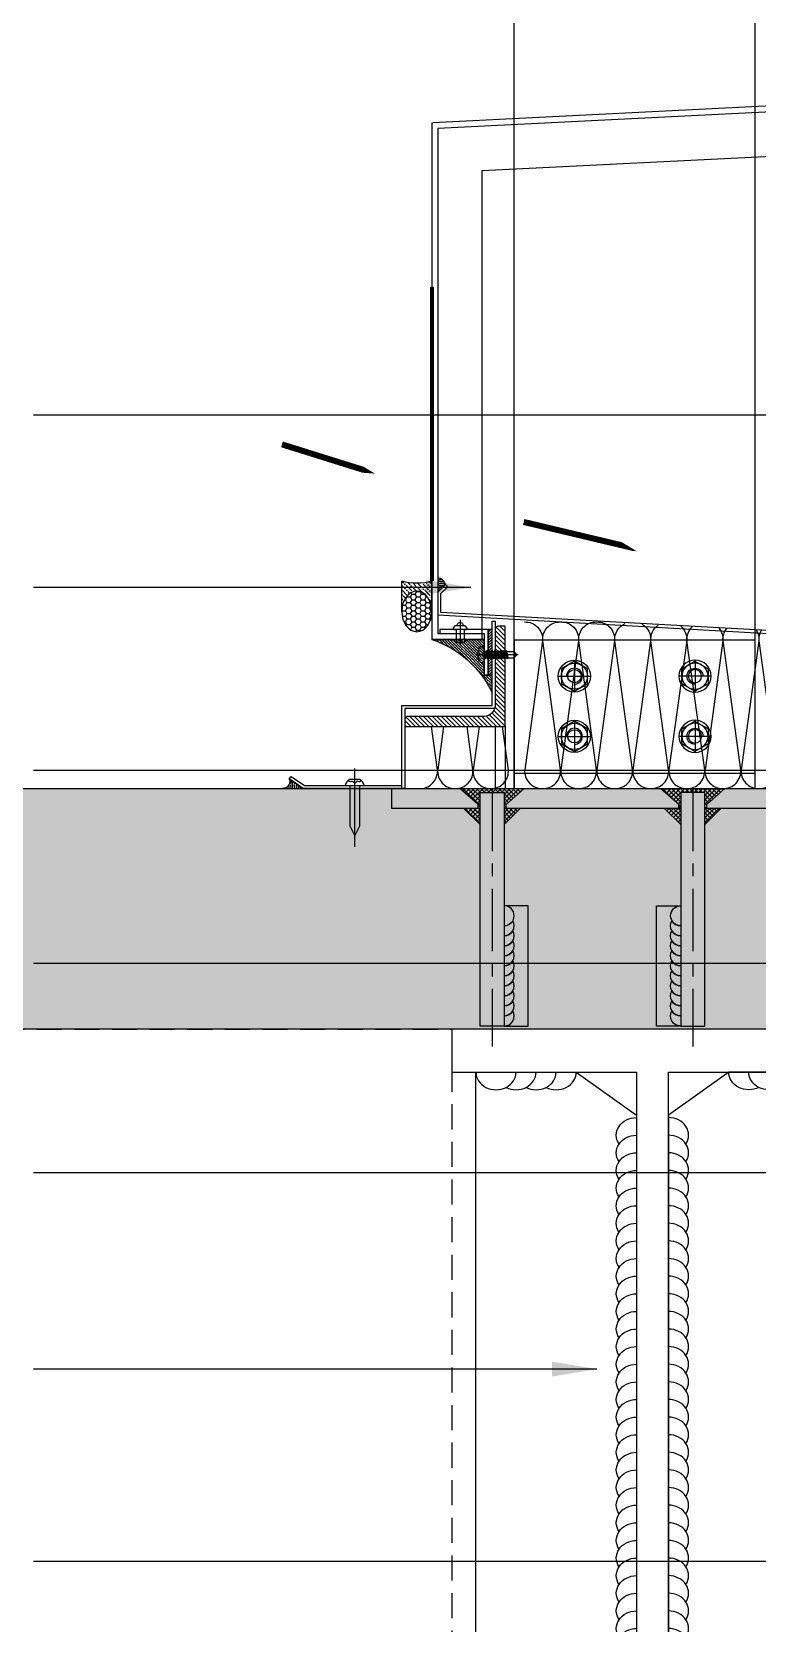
# Model space of a CAD drawing. Extents: x -8792 to 174344, y -43961 to 62816.
# Drawn here: x 14527 to 14888, y -7959 to -7166 of the extents above; entities that cross this region are included whole.
import ezdxf
from ezdxf.xclip import XClip

# ---------------------------------------------------------------- set-up
doc = ezdxf.new("R2010")
doc.units = 0
doc.header["$LTSCALE"] = 50
doc.header["$XCLIPFRAME"] = 0
for name, pattern in [('( Hidden )', [0.375, 0.25, -0.125]), ('__DASH', [0.35, 0.25, -0.1]), ('CENTER', [2, 1.25, -0.25, 0.25, -0.25]), ('DASHED', [0.75, 0.5, -0.25]), ('DOT2', [0.125, 0, -0.125]), ('JIS_08_15', [17.25, 15, -0.75, 0.75, -0.75])]:
    doc.linetypes.add(name, pattern=pattern)
for name, color, linetype in [('#不锈钢', 25, 'Continuous'), ('#分隔线', 1, 'JIS_08_15'), ('#填充层', 8, 'Continuous'), ('#标注', 1, 'Continuous'), ('#焊缝', 1, 'Continuous'), ('#结构边线+内凹外凸边线', 5, 'Continuous'), ('#胶', 95, 'Continuous'), ('#配件', 11, 'Continuous'), ('#钢型材', 34, 'Continuous'), ('#钢材', 34, 'Continuous'), ('#铝型材', 3, 'Continuous'), ('#铝板', 2, 'Continuous'), ('0-焊缝', 10, 'Continuous'), ('1 标注线 辅助线', 1, 'CENTER'), ('6 附件', 6, 'Continuous'), ('8 填充 焊缝', 8, 'Continuous'), ('A-FLOR-OTLN', 4, 'DOT2'), ('C-PLNT', 7, 'Continuous'), ('PUB_DIM', 3, 'Continuous'), ('STEEL', 34, 'Continuous'), ('吊顶', 7, 'Continuous'), ('螺钉', 233, 'Continuous')]:
    doc.layers.add(name, color=color, linetype=linetype)
doc.styles.add('JHZX', font='jrs.shx', dxfattribs={"width": 0.6, "bigfont": 'jhz.shx'})
doc.dimstyles.new('JZBZ-15', dxfattribs={"dimscale": 15, "dimtxt": 3, "dimasz": 1.5, "dimexe": 1, "dimexo": 1, "dimgap": 0.5, "dimtad": 1, "dimdec": 0, "dimdsep": 46, "dimtxsty": 'JHZX', "dimblk1": 'ARCHTICK', "dimblk2": 'ARCHTICK', "dimsah": 1, "dimcen": 0, "dimclrd": 1, "dimclre": 1, "dimclrt": 2, "dimadec": 3, "dimazin": 2, "dimtfac": 1, "dimtdec": 0, "dimtix": 1, "dimtmove": 0, "dimatfit": 3, "dimfxl": 0, "dimtolj": 1, "dimlwd": -1, "dimlwe": -1, "dimarcsym": 0})

# ---------------------------------------------------------------- blocks, each defined once
blk = doc.blocks.new('A$Cbd8d7c8c')
at = {"layer": 'A-FLOR-OTLN', "color": 8}
blk.add_lwpolyline([(-22721.25, -15689.87), (-43719.42, -33393.16, 0.413756), (-43991.61, -36560.98, 0.189672), (122158.17, -126683.04, 0.414786), (124666.02, -124719.49), (133885.17, -48361.88, 0.379931), (116453.25, -23207.95, 0.236452)], format="xyb", dxfattribs=at)
at = {"layer": '吊顶', "const_width": 3}
blk.add_lwpolyline([(36525.16, -42886.24, 0.056654), (31389.8, -41079.32), (30859.09, -40957.78, -0.112536), (21289.45, -36343.72, -0.028917), (3039.01, -19971.01, 0.413532), (-633.62, -19953.38), (-31397.94, -50352.84, 0.414781), (-31416.33, -54033.31, 0.170492), (123964.28, -129414.71, 0.412564), (126841.18, -127143.22), (136317.5, -48655.55, 1.269195), (87076.8, -54393.32)], format="xyb", dxfattribs=at)
blk = doc.blocks.new('A$C786C1F8B')
at = {"color": 3, "linetype": 'Continuous'}
for p, q in [((0, 18.6), (0, 16.88)), ((0, 16.88), (2.25, 16.88)), ((1.89, 15.77), (2.45, 16.1)), ((2.25, 16.88), (6.31, 16.88)), ((2.45, 16.68), (2.45, 16.1)), ((3.6, 19.97), (3.6, 19.58)), ((3.6, 19.58), (4.4, 19.58)), ((4.4, 19.97), (4.4, 19.58)), ((5.55, 16.26), (6.11, 16.58)), ((5.55, 16.26), (5.55, 15.51)), ((6.11, 16.68), (6.11, 16.58)), ((6.31, 16.88), (8, 16.88)), ((8, 18.6), (8, 16.88)), ((1.89, 15.77), (2.45, 15.45)), ((1.89, 14.37), (2.45, 14.7)), ((1.89, 14.37), (2.45, 14.05)), ((1.89, 12.97), (2.45, 13.3)), ((1.89, 12.97), (2.45, 12.65)), ((1.89, 11.57), (2.45, 11.9)), ((1.89, 11.57), (2.45, 11.25)), ((1.89, 10.17), (2.45, 10.5)), ((1.89, 10.17), (2.45, 9.85)), ((1.89, 8.77), (2.45, 9.1)), ((1.89, 8.77), (2.45, 8.45)), ((2.45, 15.45), (2.45, 14.7)), ((2.45, 14.05), (2.45, 13.3)), ((2.45, 12.65), (2.45, 11.9)), ((2.45, 11.25), (2.45, 10.5)), ((2.45, 9.85), (2.45, 9.1)), ((2.45, 8.45), (2.45, 7.7)), ((5.55, 15.51), (6.11, 15.18)), ((5.55, 14.86), (6.11, 15.18)), ((5.55, 14.86), (5.55, 14.11)), ((5.55, 14.11), (6.11, 13.78)), ((5.55, 13.46), (6.11, 13.78)), ((5.55, 13.46), (5.55, 12.71)), ((5.55, 12.71), (6.11, 12.38)), ((5.55, 12.06), (6.11, 12.38)), ((5.55, 12.06), (5.55, 11.31)), ((5.55, 11.31), (6.11, 10.98)), ((5.55, 10.66), (6.11, 10.98)), ((5.55, 10.66), (5.55, 9.91)), ((5.55, 10.66), (5.55, 9.91)), ((5.55, 9.91), (6.11, 9.58)), ((5.55, 9.26), (6.11, 9.58)), ((5.55, 9.26), (5.55, 8.51)), ((5.55, 8.51), (6.11, 8.18)), ((5.55, 7.86), (6.11, 8.18)), ((1.89, 7.37), (2.45, 7.7)), ((1.89, 7.37), (2.45, 7.05)), ((1.89, 5.97), (2.45, 6.3)), ((1.89, 5.97), (2.45, 5.65)), ((2.45, 7.05), (2.45, 6.3)), ((2.45, 5.65), (2.45, 2.13)), ((3.7, 0.88), (2.45, 2.13)), ((4, 0.88), (3.7, 0.88)), ((3.74, 5.41), (4.3, 0.88)), ((4, 0.88), (4.3, 0.88)), ((4.3, 0.88), (5.55, 2.13)), ((5.55, 7.86), (5.55, 7.11)), ((5.55, 7.11), (6.11, 6.78)), ((5.55, 6.46), (6.11, 6.78)), ((5.55, 6.46), (5.55, 5.71)), ((5.55, 5.71), (6.11, 5.38)), ((5.55, 5.06), (6.11, 5.38)), ((5.55, 5.06), (5.55, 2.13))]:
    blk.add_line(p, q, dxfattribs=at)
at = {"color": 6, "linetype": 'Continuous'}
for p, q in [((2.31, 16.88), (5.55, 16.26)), ((2.45, 16.1), (5.55, 15.51)), ((4, 16.88), (6.11, 16.58)), ((1.89, 15.77), (6.11, 15.18)), ((1.89, 14.37), (6.11, 13.78)), ((1.89, 12.97), (6.11, 12.38)), ((1.89, 11.57), (6.11, 10.98)), ((1.89, 10.17), (6.11, 9.58)), ((1.89, 8.77), (6.11, 8.18)), ((2.45, 15.45), (5.55, 14.86)), ((2.45, 14.7), (5.55, 14.11)), ((2.45, 14.05), (5.55, 13.46)), ((2.45, 13.3), (5.55, 12.71)), ((2.45, 12.65), (5.55, 12.06)), ((2.45, 11.9), (5.55, 11.31)), ((2.45, 11.25), (5.55, 10.66)), ((2.45, 10.5), (5.55, 9.91)), ((2.45, 9.85), (5.55, 9.26)), ((2.45, 9.1), (5.55, 8.51)), ((2.45, 8.45), (5.55, 7.86)), ((1.89, 7.37), (6.11, 6.78)), ((1.89, 5.97), (3.68, 5.72)), ((2.45, 7.7), (5.55, 7.11)), ((2.45, 7.05), (5.55, 6.46)), ((2.45, 6.3), (4, 6)), ((2.45, 5.65), (3.74, 5.41)), ((4.22, 5.96), (5.55, 5.71)), ((4.24, 5.31), (5.55, 5.06)), ((4.42, 5.62), (6.11, 5.38))]:
    blk.add_line(p, q, dxfattribs=at)
at = {"color": 1, "linetype": 'CENTER', "ltscale": 2.357948}
blk.add_line((4, 20.93), (4, 0), dxfattribs=at)
at = {"color": 3, "linetype": 'Continuous'}
for centre, radius, start, end in [((4, 13.48), 6.5, 93.52812, 127.97987), ((2.25, 16.68), 0.2, 0, 90), ((4, 13.48), 6.5, 52.02013, 86.47188), ((6.31, 16.68), 0.2, 90, 180), ((1.45, -1.35), 3.62, 37.98492, 73.9232), ((4.04, 5.63), 0.377, 302.2726, 216.06585)]:
    blk.add_arc(centre, radius, start, end, dxfattribs=at)
blk = doc.blocks.new('*U287')
at = {"layer": '#分隔线', "ltscale": 0.3}
blk.add_line((9.91, 0), (-2.88, 0), dxfattribs=at)
at = {"layer": '#配件', "linetype": 'ByBlock'}
for p, q in [((0, 3.82), (0, -3.82)), ((5, 2), (0, 2)), ((5, 2), (5, 3)), ((5, -2), (0, -2)), ((5, -3), (5, -2))]:
    blk.add_line(p, q, dxfattribs=at)
blk.add_lwpolyline([(5, 3), (5.58, 3.67), (6.83, 2.56), (6.83, 0), (6.83, -2.56), (5.58, -3.67), (5, -3)], dxfattribs=at)
for centre, radius, start, end in [((3.47, 0), 5.16, 132.19623, 227.80377), ((-3.64, 0), 2.44, 329.43291, 30.56709), ((7.22, 0), 1.4, 254.13042, 105.86958)]:
    blk.add_arc(centre, radius, start, end, dxfattribs=at)
blk = doc.blocks.new('*U103')
at = {"layer": '#分隔线'}
blk.add_line((30.67, 0), (-8.38, 0), dxfattribs=at)
at = {"layer": '#配件'}
blk.add_line((0, -2.5), (0, 2.5), dxfattribs=at)
blk.add_lwpolyline([(20.18, 2.5), (0, 2.5), (0, 4.8, 0.198788), (-2.98, 2.4), (-2.98, -2.4, 0.198788), (0, -4.8), (0, -2.5), (20.18, -2.5), (25.18, 0)], format="xyb", close=True, dxfattribs=at)
blk.add_lwpolyline([(-2.41, 3.24), (-1.99, 2.7, -0.304141), (-1.92, 1.59), (-1.97, 1.49, 0.444452), (-1.75, 0.79), (-1.15, 0.14, -0.390174), (-1.15, -0.14), (-1.75, -0.79, 0.444452), (-1.97, -1.49), (-1.92, -1.59, -0.304141), (-1.99, -2.7), (-2.41, -3.24)], format="xyb", dxfattribs=at)
blk = doc.blocks.new('truytiyuiyuo')
at = {"layer": '#胶'}
h = blk.add_hatch(dxfattribs=at)
h.set_pattern_fill('ANSI36', color=256, style=0)
h.set_pattern_definition([(45, (0, 0), (0.84189901, 3.08696304), [3.96875, -0.79375, 0, -0.79375])])
edge = h.paths.add_edge_path()
edge.add_arc((11556.71, 2369.09), 25.95, 73.20037, 90)
edge.add_line((11556.71, 2395.04), (11556.71, 2398.93))
edge.add_line((11556.71, 2398.93), (11556.89, 2398.94))
edge.add_line((11556.89, 2398.94), (11557.07, 2398.95))
edge.add_line((11557.07, 2398.95), (11557.26, 2398.96))
edge.add_line((11557.26, 2398.96), (11557.44, 2398.98))
edge.add_line((11557.44, 2398.98), (11557.62, 2399.01))
edge.add_line((11557.62, 2399.01), (11557.81, 2399.04))
edge.add_line((11557.81, 2399.04), (11557.99, 2399.08))
edge.add_line((11557.99, 2399.08), (11558.17, 2399.13))
edge.add_line((11558.17, 2399.13), (11558.35, 2399.18))
edge.add_line((11558.35, 2399.18), (11558.53, 2399.24))
edge.add_line((11558.53, 2399.24), (11558.71, 2399.3))
edge.add_line((11558.71, 2399.3), (11558.88, 2399.37))
edge.add_line((11558.88, 2399.37), (11559.06, 2399.45))
edge.add_line((11559.06, 2399.45), (11559.23, 2399.53))
edge.add_line((11559.23, 2399.53), (11559.41, 2399.61))
edge.add_line((11559.41, 2399.61), (11559.58, 2399.71))
edge.add_line((11559.58, 2399.71), (11559.75, 2399.8))
edge.add_line((11559.75, 2399.8), (11559.91, 2399.91))
edge.add_line((11559.91, 2399.91), (11560.08, 2400.02))
edge.add_line((11560.08, 2400.02), (11560.24, 2400.13))
edge.add_line((11560.24, 2400.13), (11560.4, 2400.25))
edge.add_line((11560.4, 2400.25), (11560.56, 2400.38))
edge.add_line((11560.56, 2400.38), (11560.72, 2400.51))
edge.add_line((11560.72, 2400.51), (11560.87, 2400.64))
edge.add_line((11560.87, 2400.64), (11561.02, 2400.78))
edge.add_line((11561.02, 2400.78), (11561.17, 2400.93))
edge.add_line((11561.17, 2400.93), (11561.32, 2401.08))
edge.add_line((11561.32, 2401.08), (11561.46, 2401.23))
edge.add_line((11561.46, 2401.23), (11561.6, 2401.39))
edge.add_line((11561.6, 2401.39), (11561.74, 2401.56))
edge.add_line((11561.74, 2401.56), (11561.88, 2401.73))
edge.add_line((11561.88, 2401.73), (11562.01, 2401.9))
edge.add_line((11562.01, 2401.9), (11562.14, 2402.08))
edge.add_line((11562.14, 2402.08), (11562.26, 2402.26))
edge.add_line((11562.26, 2402.26), (11562.38, 2402.45))
edge.add_line((11562.38, 2402.45), (11562.5, 2402.64))
edge.add_line((11562.5, 2402.64), (11562.62, 2402.83))
edge.add_line((11562.62, 2402.83), (11562.73, 2403.03))
edge.add_line((11562.73, 2403.03), (11562.84, 2403.23))
edge.add_line((11562.84, 2403.23), (11562.94, 2403.44))
edge.add_line((11562.94, 2403.44), (11563.04, 2403.64))
edge.add_line((11563.04, 2403.64), (11563.14, 2403.86))
edge.add_line((11563.14, 2403.86), (11563.23, 2404.07))
edge.add_line((11563.23, 2404.07), (11563.32, 2404.29))
edge.add_line((11563.32, 2404.29), (11563.41, 2404.51))
edge.add_line((11563.41, 2404.51), (11563.49, 2404.73))
edge.add_line((11563.49, 2404.73), (11563.56, 2404.96))
edge.add_line((11563.56, 2404.96), (11563.63, 2405.19))
edge.add_line((11563.63, 2405.19), (11563.7, 2405.42))
edge.add_line((11563.7, 2405.42), (11563.77, 2405.65))
edge.add_line((11563.77, 2405.65), (11563.83, 2405.89))
edge.add_line((11563.83, 2405.89), (11563.88, 2406.12))
edge.add_line((11563.88, 2406.12), (11563.93, 2406.36))
edge.add_line((11563.93, 2406.36), (11563.98, 2406.6))
edge.add_line((11563.98, 2406.6), (11564.02, 2406.84))
edge.add_line((11564.02, 2406.84), (11564.06, 2407.09))
edge.add_line((11564.06, 2407.09), (11564.1, 2407.33))
edge.add_line((11564.1, 2407.33), (11564.12, 2407.58))
edge.add_line((11564.12, 2407.58), (11564.15, 2407.82))
edge.add_line((11564.15, 2407.82), (11564.17, 2408.07))
edge.add_line((11564.17, 2408.07), (11564.19, 2408.32))
edge.add_line((11564.19, 2408.32), (11564.2, 2408.57))
edge.add_line((11564.2, 2408.57), (11564.2, 2408.81))
edge.add_line((11564.2, 2408.81), (11564.21, 2409.06))
edge.add_line((11564.21, 2409.06), (11564.21, 2393.93))
edge = h.paths.add_edge_path()
edge.add_arc((11556.71, 2369.09), 25.95, 90, 106.79963)
edge.add_line((11549.21, 2393.93), (11549.21, 2409.06))
edge.add_line((11549.21, 2409.06), (11549.21, 2408.81))
edge.add_line((11549.21, 2408.81), (11549.21, 2408.57))
edge.add_line((11549.21, 2408.57), (11549.23, 2408.32))
edge.add_line((11549.23, 2408.32), (11549.24, 2408.07))
edge.add_line((11549.24, 2408.07), (11549.26, 2407.82))
edge.add_line((11549.26, 2407.82), (11549.29, 2407.58))
edge.add_line((11549.29, 2407.58), (11549.32, 2407.33))
edge.add_line((11549.32, 2407.33), (11549.35, 2407.09))
edge.add_line((11549.35, 2407.09), (11549.39, 2406.84))
edge.add_line((11549.39, 2406.84), (11549.43, 2406.6))
edge.add_line((11549.43, 2406.6), (11549.48, 2406.36))
edge.add_line((11549.48, 2406.36), (11549.53, 2406.12))
edge.add_line((11549.53, 2406.12), (11549.58, 2405.89))
edge.add_line((11549.58, 2405.89), (11549.64, 2405.65))
edge.add_line((11549.64, 2405.65), (11549.71, 2405.42))
edge.add_line((11549.71, 2405.42), (11549.78, 2405.19))
edge.add_line((11549.78, 2405.19), (11549.85, 2404.96))
edge.add_line((11549.85, 2404.96), (11549.93, 2404.73))
edge.add_line((11549.93, 2404.73), (11550.01, 2404.51))
edge.add_line((11550.01, 2404.51), (11550.09, 2404.29))
edge.add_line((11550.09, 2404.29), (11550.18, 2404.07))
edge.add_line((11550.18, 2404.07), (11550.27, 2403.86))
edge.add_line((11550.27, 2403.86), (11550.37, 2403.64))
edge.add_line((11550.37, 2403.64), (11550.47, 2403.44))
edge.add_line((11550.47, 2403.44), (11550.57, 2403.23))
edge.add_line((11550.57, 2403.23), (11550.68, 2403.03))
edge.add_line((11550.68, 2403.03), (11550.79, 2402.83))
edge.add_line((11550.79, 2402.83), (11550.91, 2402.64))
edge.add_line((11550.91, 2402.64), (11551.03, 2402.45))
edge.add_line((11551.03, 2402.45), (11551.15, 2402.26))
edge.add_line((11551.15, 2402.26), (11551.27, 2402.08))
edge.add_line((11551.27, 2402.08), (11551.4, 2401.9))
edge.add_line((11551.4, 2401.9), (11551.53, 2401.73))
edge.add_line((11551.53, 2401.73), (11551.67, 2401.56))
edge.add_line((11551.67, 2401.56), (11551.81, 2401.39))
edge.add_line((11551.81, 2401.39), (11551.95, 2401.23))
edge.add_line((11551.95, 2401.23), (11552.09, 2401.08))
edge.add_line((11552.09, 2401.08), (11552.24, 2400.93))
edge.add_line((11552.24, 2400.93), (11552.39, 2400.78))
edge.add_line((11552.39, 2400.78), (11552.54, 2400.64))
edge.add_line((11552.54, 2400.64), (11552.69, 2400.51))
edge.add_line((11552.69, 2400.51), (11552.85, 2400.38))
edge.add_line((11552.85, 2400.38), (11553.01, 2400.25))
edge.add_line((11553.01, 2400.25), (11553.17, 2400.13))
edge.add_line((11553.17, 2400.13), (11553.33, 2400.02))
edge.add_line((11553.33, 2400.02), (11553.5, 2399.91))
edge.add_line((11553.5, 2399.91), (11553.67, 2399.8))
edge.add_line((11553.67, 2399.8), (11553.84, 2399.71))
edge.add_line((11553.84, 2399.71), (11554.01, 2399.61))
edge.add_line((11554.01, 2399.61), (11554.18, 2399.53))
edge.add_line((11554.18, 2399.53), (11554.35, 2399.45))
edge.add_line((11554.35, 2399.45), (11554.53, 2399.37))
edge.add_line((11554.53, 2399.37), (11554.71, 2399.3))
edge.add_line((11554.71, 2399.3), (11554.88, 2399.24))
edge.add_line((11554.88, 2399.24), (11555.06, 2399.18))
edge.add_line((11555.06, 2399.18), (11555.24, 2399.13))
edge.add_line((11555.24, 2399.13), (11555.42, 2399.08))
edge.add_line((11555.42, 2399.08), (11555.61, 2399.04))
edge.add_line((11555.61, 2399.04), (11555.79, 2399.01))
edge.add_line((11555.79, 2399.01), (11555.97, 2398.98))
edge.add_line((11555.97, 2398.98), (11556.15, 2398.96))
edge.add_line((11556.15, 2398.96), (11556.34, 2398.95))
edge.add_line((11556.34, 2398.95), (11556.52, 2398.94))
edge.add_line((11556.52, 2398.94), (11556.71, 2398.93))
edge.add_line((11556.71, 2398.93), (11556.71, 2395.04))
at = {"layer": '#配件'}
h = blk.add_hatch(dxfattribs=at)
h.set_pattern_fill('HONEY', color=256, style=0)
h.set_pattern_definition([(0, (0, 0), (2.38125, 1.374815), [1.5875, -3.175]), (120, (0, 0), (-2.38124972, 1.3748155), [1.5875, -3.175]), (60, (0, 0), (2.8e-07, 2.7496305), [-3.175, 1.5875])])
edge = h.paths.add_edge_path()
edge.add_ellipse((11556.71, 2409.06), major_axis=(0, -10.13), ratio=0.740446, start_angle=0, end_angle=360)
at = {"layer": '#胶'}
for p, q in [((11549.21, 2409.06), (11549.21, 2393.93)), ((11564.21, 2409.06), (11564.21, 2393.93))]:
    blk.add_line(p, q, dxfattribs=at)
blk.add_arc((11556.71, 2369.09), 25.95, 73.20037, 106.79963, dxfattribs=at)
at = {"layer": '#配件'}
blk.add_ellipse((11556.71, 2409.06), major_axis=(0, -10.13), ratio=0.740446, dxfattribs=at)
blk = doc.blocks.new('M8-6')
at = {"layer": '#分隔线', "ltscale": 0.3}
for p, q in [((0, 8), (0, -8)), ((-8, 0), (8, 0))]:
    blk.add_line(p, q, dxfattribs=at)
at = {"layer": '#配件', "linetype": 'ByBlock'}
blk.add_lwpolyline([(-6.47, -3.75), (0.03, -7.51), (6.53, -3.75), (6.53, 3.75), (0.03, 7.51), (-6.47, 3.75)], close=True, dxfattribs=at)
for centre, radius in [((0, 0), 8), ((0.03, 0), 6.5), ((0.03, 0), 3.32)]:
    blk.add_circle(centre, radius, dxfattribs=at)
blk.add_arc((0.03, 0), 4, 270, 180, dxfattribs=at)
blk = doc.blocks.new('*U101')
at = {"layer": '8 填充 焊缝'}
h = blk.add_hatch(dxfattribs=at)
h.set_pattern_fill('ANSI37', color=256, scale=0.5, style=0)
h.set_pattern_definition([(45, (12.254, 0), (-1.122532, 1.122532), []), (135, (12.254, 0), (-1.122532, -1.122532), [])])
h.paths.add_polyline_path([(-66, 0), (-50, 0), (-50, -2), (-56, -2), (-56, -8), (-57, -8)])
h.paths.add_polyline_path([(-64, -10), (-56, -10), (-56, -18)])
h.paths.add_polyline_path([(-57, -10), (-57, -8), (-56, -8), (-56, -10)])
h.paths.add_polyline_path([(-44, -10), (-44, -8), (-43, -8), (-43, -10)])
h.paths.add_polyline_path([(-43, -8), (-44, -8), (-44, -2), (-50, -2), (-50, 0), (-34, 0)])
h.paths.add_polyline_path([(-44, -18), (-44, -10), (-36, -10)])
h = blk.add_hatch(dxfattribs=at)
h.set_pattern_fill('ANSI37', color=256, scale=0.5, style=0)
h.set_pattern_definition([(45, (-194.1757, 772.9268), (-1.122532, 1.122532), []), (135, (-194.1757, 772.9268), (-1.122532, -1.122532), [])])
h.paths.add_polyline_path([(66, 0), (50, 0), (50, -2), (56, -2), (56, -8), (57, -8)])
h.paths.add_polyline_path([(64, -10), (56, -10), (56, -18)])
h.paths.add_polyline_path([(57, -10), (57, -8), (56, -8), (56, -10)])
h.paths.add_polyline_path([(44, -10), (44, -8), (43, -8), (43, -10)])
h.paths.add_polyline_path([(43, -8), (44, -8), (44, -2), (50, -2), (50, 0), (34, 0)])
h.paths.add_polyline_path([(44, -18), (44, -10), (36, -10)])
at = {"layer": '0-焊缝'}
for points in [[(-44, -118.5, 0.57735), (-39.67, -111, -0.267949), (-44, -113.5, 0.57735), (-39.67, -106, -0.267949), (-44, -108.5, 0.57735), (-39.67, -101, -0.267949), (-44, -103.5, 0.57735), (-39.67, -96, -0.267949), (-44, -98.5, 0.57735), (-39.67, -91, -0.267949), (-44, -93.5, 0.57735), (-39.67, -86, -0.267949), (-44, -88.5, 0.57735), (-39.67, -81, -0.267949), (-44, -83.5, 0.57735), (-39.67, -76, -0.267949), (-44, -78.5, 0.57735), (-39.67, -71, -0.267949), (-44, -73.5, 0.57735), (-39.67, -66, -0.267949), (-44, -68.5, 1), (-44, -58.5, 1)], [(44, -118.5, -0.57735), (39.67, -111, 0.267949), (44, -113.5, -0.57735), (39.67, -106, 0.267949), (44, -108.5, -0.57735), (39.67, -101, 0.267949), (44, -103.5, -0.57735), (39.67, -96, 0.267949), (44, -98.5, -0.57735), (39.67, -91, 0.267949), (44, -93.5, -0.57735), (39.67, -86, 0.267949), (44, -88.5, -0.57735), (39.67, -81, 0.267949), (44, -83.5, -0.57735), (39.67, -76, 0.267949), (44, -78.5, -0.57735), (39.67, -71, 0.267949), (44, -73.5, -0.57735), (39.67, -66, 0.267949), (44, -68.5, -1), (44, -58.5, -1)]]:
    blk.add_lwpolyline(points, format="xyb", dxfattribs=at)
at = {"layer": '1 标注线 辅助线', "ltscale": 0.5}
for p, q in [((-50, 0), (-50, -128.76)), ((50, 0), (50, -128.76))]:
    blk.add_line(p, q, dxfattribs=at)
at = {"layer": '6 附件'}
for p, q in [((-57, -8), (-66, 0)), ((-43, -8), (-34, 0)), ((43, -8), (34, 0)), ((57, -8), (66, 0)), ((-64, -10), (-56, -18)), ((-57, -10), (-57, -8)), ((-36, -10), (-44, -18)), ((-43, -10), (-43, -8)), ((36, -10), (44, -18)), ((43, -10), (43, -8)), ((64, -10), (56, -18)), ((57, -10), (57, -8))]:
    blk.add_line(p, q, dxfattribs=at)
at = {"layer": 'STEEL'}
for points in [[(-56, -10), (-100, -10), (-100, 0), (100, 0), (100, -10), (56, -10)], [(44, -10), (-44, -10)], [(-44, -118.5), (-32, -118.5), (-32, -58.5), (-44, -58.5)], [(44, -118.5), (32, -118.5), (32, -58.5), (44, -58.5)]]:
    blk.add_lwpolyline(points, dxfattribs=at)
for points in [[(-44, -118.5), (-56, -118.5), (-56, -2), (-44, -2)], [(44, -118.5), (56, -118.5), (56, -2), (44, -2)]]:
    blk.add_lwpolyline(points, close=True, dxfattribs=at)
blk = doc.blocks.new('DSDFFA')
at = {"layer": '#焊缝', "ltscale": 10}
for centre, major_axis, start_param, end_param in [((22, 0), (0, 12.3), 1.570796, 4.712389), ((32, 0), (0, 12.3), 2.617994, 4.712389), ((22, 0), (0, 12.3), 3.665191, 4.712389), ((42, 0), (0, 12.3), 2.617994, 4.712389), ((32, 0), (0, 12.3), 3.665191, 4.712389), ((52, 0), (0, 12.3), 2.617994, 4.712389), ((12, -29.6), (0, 12.3), 4.188752, 6.283147), ((12, -41.9), (0, 12.3), -1.047236, -0.000038), ((12, -41.9), (0, 12.3), 4.188752, 6.283147), ((108.02, -44.06), (0, 12.3), -1.047236, -0.000038), ((108.02, -44.06), (0, 12.3), 4.188752, 6.283147), ((12, -54.2), (0, 12.3), -1.047236, -0.000038), ((12, -54.2), (0, 12.3), 4.188752, 6.283147), ((108.02, -56.36), (0, 12.3), -1.047236, -0.000038), ((108.02, -56.36), (0, 12.3), 4.188752, 6.283147), ((12, -66.5), (0, 12.3), 4.188752, 6.283147), ((108.02, -68.66), (0, 12.3), -1.047236, -0.000038), ((108.02, -68.66), (0, 12.3), 4.188752, 6.283147), ((11.99, -78.8), (0, 12.3), -1.047236, -0.000038), ((11.99, -78.8), (0, 12.3), 4.188752, 6.283147), ((108.02, -80.96), (0, 12.3), -1.047236, -0.000038), ((108.02, -80.96), (0, 12.3), 4.188752, 6.283147), ((11.99, -91.1), (0, 12.3), -1.047236, -0.000038), ((11.99, -91.1), (0, 12.3), 4.188752, 6.283147), ((108.02, -93.26), (0, 12.3), -1.047236, -0.000038), ((108.02, -93.26), (0, 12.3), 4.188752, 6.283147), ((11.99, -103.4), (0, 12.3), -1.047236, -0.000038), ((11.99, -103.4), (0, 12.3), 4.188752, 6.283147), ((108.02, -105.56), (0, 12.3), -1.047236, -0.000038), ((108.02, -105.56), (0, 12.3), 4.188752, 6.283147), ((11.99, -115.71), (0, 12.3), 4.188752, 6.283147), ((108.02, -117.86), (0, 12.3), -1.047236, -0.000038), ((108.02, -117.86), (0, 12.3), 4.188752, 6.283147), ((11.99, -128.01), (0, 12.3), -1.047236, -0.000038), ((11.99, -128.01), (0, 12.3), 4.188752, 6.283147), ((108.02, -130.16), (0, 12.3), 4.188752, 6.283147), ((11.99, -140.31), (0, 12.3), -1.047236, -0.000038), ((11.99, -140.31), (0, 12.3), 4.188752, 6.283147), ((108.01, -142.46), (0, 12.3), -1.047236, -0.000038), ((108.01, -142.46), (0, 12.3), 4.188752, 6.283147), ((11.99, -152.61), (0, 12.3), -1.047236, -0.000038), ((11.99, -152.61), (0, 12.3), 4.188752, 6.283147), ((108.01, -154.76), (0, 12.3), -1.047236, -0.000038), ((108.01, -154.76), (0, 12.3), 4.188752, 6.283147), ((11.99, -164.91), (0, 12.3), 4.188752, 6.283147), ((108.01, -167.06), (0, 12.3), -1.047236, -0.000038), ((108.01, -167.06), (0, 12.3), 4.188752, 6.283147), ((11.99, -177.21), (0, 12.3), -1.047236, -0.000038), ((11.99, -177.21), (0, 12.3), 4.188752, 6.283147), ((108.01, -179.36), (0, 12.3), 4.188752, 6.283147), ((11.99, -189.51), (0, 12.3), -1.047236, -0.000038), ((11.99, -189.51), (0, 12.3), 4.188752, 6.283147), ((108.01, -191.67), (0, 12.3), -1.047236, -0.000038), ((108.01, -191.67), (0, 12.3), 4.188752, 6.283147), ((11.99, -201.81), (0, 12.3), -1.047236, -0.000038), ((11.99, -201.81), (0, 12.3), 4.188752, 6.283147), ((108.01, -203.97), (0, 12.3), -1.047236, -0.000038), ((108.01, -203.97), (0, 12.3), 4.188752, 6.283147), ((11.99, -214.11), (0, 12.3), -1.047236, -0.000038), ((11.99, -214.11), (0, 12.3), 4.188752, 6.283147), ((108.01, -216.27), (0, 12.3), -1.047236, -0.000038), ((108.01, -216.27), (0, 12.3), 4.188752, 6.283147), ((11.99, -226.41), (0, 12.3), -1.047236, -0.000038), ((11.99, -226.41), (0, 12.3), 4.188752, 6.283147), ((108.01, -228.57), (0, 12.3), -1.047236, -0.000038), ((108.01, -228.57), (0, 12.3), 4.188752, 6.283147), ((11.99, -238.71), (0, 12.3), -1.047236, -0.000038), ((11.99, -238.71), (0, 12.3), 4.188752, 6.283147), ((108.01, -240.87), (0, 12.3), -1.047236, -0.000038), ((108.01, -240.87), (0, 12.3), 4.188752, 6.283147), ((11.99, -251.01), (0, 12.3), -1.047236, -0.000038), ((11.99, -251.01), (0, 12.3), 4.188752, 6.283147), ((108.01, -253.17), (0, 12.3), -1.047236, -0.000038), ((108.01, -253.17), (0, 12.3), 4.188752, 6.283147), ((11.99, -263.31), (0, 12.3), -1.047236, -0.000038), ((11.99, -263.31), (0, 12.3), 4.188752, 6.283147), ((108.01, -265.47), (0, 12.3), -1.047236, -0.000038), ((108.01, -265.47), (0, 12.3), 4.188752, 6.283147), ((11.99, -275.61), (0, 12.3), -1.047236, -0.000038), ((11.99, -275.61), (0, 12.3), 4.188752, 6.283147), ((108.01, -277.77), (0, 12.3), -1.047236, -0.000038), ((108.01, -277.77), (0, 12.3), 4.188752, 6.283147), ((11.99, -287.92), (0, 12.3), -1.047236, -0.000038), ((11.99, -287.92), (0, 12.3), 4.188752, 6.283147), ((108.01, -290.07), (0, 12.3), -1.047236, -0.000038), ((108.01, -290.07), (0, 12.3), 4.188752, 6.283147), ((11.99, -300.22), (0, 12.3), -1.047236, -0.000038), ((11.99, -300.22), (0, 12.3), 4.188752, 6.283147), ((108.01, -302.37), (0, 12.3), -1.047236, -0.000038), ((108.01, -302.37), (0, 12.3), 4.188752, 6.283147), ((11.99, -312.52), (0, 12.3), 4.188752, 6.283147), ((108.01, -314.67), (0, 12.3), -1.047236, -0.000038), ((108.01, -314.67), (0, 12.3), 4.188752, 6.283147), ((11.99, -324.82), (0, 12.3), -1.047236, -0.000038), ((11.99, -324.82), (0, 12.3), 4.188752, 6.283147), ((108.01, -326.97), (0, 12.3), -1.047236, -0.000038), ((108.01, -326.97), (0, 12.3), 4.188752, 6.283147), ((11.99, -337.12), (0, 12.3), -1.047236, -0.000038), ((11.99, -337.12), (0, 12.3), 4.188752, 6.283147), ((108.01, -339.27), (0, 12.3), -1.047236, -0.000038), ((108.01, -339.27), (0, 12.3), 4.188752, 6.283147), ((11.99, -349.42), (0, 12.3), -1.047236, -0.000038), ((11.99, -349.42), (0, 12.3), 4.188752, 6.283147), ((108.01, -351.57), (0, 12.3), -1.047236, -0.000038), ((108.01, -351.57), (0, 12.3), 4.188752, 6.283147), ((11.99, -361.72), (0, 12.3), 4.188752, 6.283147), ((108.01, -363.88), (0, 12.3), -1.047236, -0.000038), ((108.01, -363.88), (0, 12.3), 4.188752, 6.283147), ((11.98, -374.02), (0, 12.3), -1.047236, -0.000038), ((11.98, -374.02), (0, 12.3), 4.188752, 6.283147), ((108.01, -376.18), (0, 12.3), 4.188752, 6.283147), ((11.98, -386.32), (0, 12.3), -1.047236, -0.000038), ((11.98, -386.32), (0, 12.3), 4.188752, 6.283147), ((108.01, -388.48), (0, 12.3), -1.047236, -0.000038), ((108.01, -388.48), (0, 12.3), 4.188752, 6.283147), ((11.98, -398.62), (0, 12.3), -1.047236, -0.000038), ((11.98, -398.62), (0, 12.3), 4.188752, 6.283147), ((108.01, -400.78), (0, 12.3), -1.047236, -0.000038), ((108.01, -400.78), (0, 12.3), 4.188752, 6.283147), ((11.98, -410.92), (0, 12.3), 4.188752, 6.283147), ((108.01, -413.08), (0, 12.3), -1.047236, -0.000038), ((108.01, -413.08), (0, 12.3), 4.188752, 6.283147), ((11.98, -423.22), (0, 12.3), -1.047236, -0.000038), ((11.98, -423.22), (0, 12.3), 4.188752, 6.283147), ((108.01, -425.38), (0, 12.3), 4.188752, 6.283147), ((11.98, -435.52), (0, 12.3), -1.047236, -0.000038), ((11.98, -435.52), (0, 12.3), 4.188752, 6.283147), ((108.01, -437.68), (0, 12.3), -1.047236, -0.000038), ((108.01, -437.68), (0, 12.3), 4.188752, 6.283147), ((11.98, -447.82), (0, 12.3), -1.047236, -0.000038), ((11.98, -447.82), (0, 12.3), 4.188752, 6.283147), ((108.01, -449.98), (0, 12.3), -1.047236, -0.000038), ((108.01, -449.98), (0, 12.3), 4.188752, 6.283147), ((11.98, -460.12), (0, 12.3), -1.047236, -0.000038), ((11.98, -460.12), (0, 12.3), 4.188752, 6.283147), ((108, -462.28), (0, 12.3), -1.047236, -0.000038), ((108, -462.28), (0, 12.3), 4.188752, 6.283147), ((11.98, -472.43), (0, 12.3), -1.047236, -0.000038), ((11.98, -472.43), (0, 12.3), 4.188752, 6.283147), ((108, -474.58), (0, 12.3), -1.047236, -0.000038), ((108, -474.58), (0, 12.3), 4.188752, 6.283147), ((11.98, -484.73), (0, 12.3), -1.047236, -0.000038), ((11.98, -484.73), (0, 12.3), 4.188752, 6.283147), ((108, -486.88), (0, 12.3), -1.047236, -0.000038), ((108, -486.88), (0, 12.3), 4.188752, 6.283147), ((11.98, -497.03), (0, 12.3), -1.047236, -0.000038), ((11.98, -497.03), (0, 12.3), 4.188752, 6.283147), ((108, -499.18), (0, 12.3), -1.047236, -0.000038), ((108, -499.18), (0, 12.3), 4.188752, 6.283147), ((11.98, -509.33), (0, 12.3), -1.047236, -0.000038), ((11.98, -509.33), (0, 12.3), 4.188752, 6.283147), ((108, -511.48), (0, 12.3), -1.047236, -0.000038), ((108, -511.48), (0, 12.3), 4.188752, 6.283147), ((11.98, -521.63), (0, 12.3), -1.047236, -0.000038), ((12, -521.63), (0, 12.3), 4.188752, 6.283147), ((108, -523.78), (0, 12.3), -1.047236, -0.000038), ((108, -523.78), (0, 12.3), 4.188752, 6.283147), ((12, -533.93), (0, 12.3), -1.047236, -0.000038), ((12, -533.93), (0, 12.3), 4.188752, 6.283147), ((108, -536.08), (0, 12.3), -1.047236, -0.000038), ((108, -536.08), (0, 12.3), 4.188752, 6.283147), ((12, -546.23), (0, 12.3), -1.047236, -0.000038), ((12, -546.23), (0, 12.3), 4.188752, 6.283147), ((108, -548.39), (0, 12.3), -1.047236, -0.000038), ((108, -548.39), (0, 12.3), 4.188752, 6.283147), ((11.99, -558.53), (0, 12.3), 4.188752, 6.283147), ((108, -560.69), (0, 12.3), -1.047236, -0.000038), ((108, -560.69), (0, 12.3), 4.188752, 6.283147), ((11.99, -570.83), (0, 12.3), -1.047236, -0.000038), ((11.99, -570.83), (0, 12.3), 4.188752, 6.283147), ((108, -572.99), (0, 12.3), -1.047236, -0.000038), ((108, -572.99), (0, 12.3), 4.188752, 6.283147), ((11.99, -583.13), (0, 12.3), -1.047236, -0.000038), ((11.99, -583.13), (0, 12.3), 4.188752, 6.283147), ((108, -585.29), (0, 12.3), -1.047236, -0.000038), ((108, -585.29), (0, 12.3), 4.188752, 6.283147), ((11.99, -595.43), (0, 12.3), -1.047236, -0.000038), ((11.99, -595.43), (0, 12.3), 4.188752, 6.283147), ((108, -597.59), (0, 12.3), -1.047236, -0.000038), ((108, -597.59), (0, 12.3), 3.141555, 6.283147), ((11.99, -607.73), (0, 12.3), 3.142031, 6.283147), ((148, -639.89), (0, -12.3), 2.617994, 4.712389), ((158, -639.89), (0, -12.3), 2.617994, 4.712389), ((168, -639.89), (0, -12.3), 2.617994, 4.712389), ((168, -639.89), (0, -12.3), 3.665191, 4.712389), ((178, -639.89), (0, -12.3), 1.570796, 4.712389), ((178, -639.89), (0, -12.3), 3.665191, 4.712389)]:
    blk.add_ellipse(centre, major_axis=major_axis, ratio=0.812963, start_param=start_param, end_param=end_param, dxfattribs=at)
at = {"layer": '#焊缝', "ltscale": 10, "extrusion": (0, 0, -1)}
for centre, major_axis, start_param, end_param in [((148, 0), (0, 12.3), 2.617994, 4.712389), ((158, 0), (0, 12.3), 2.617994, 4.712389), ((168, 0), (0, 12.3), 3.665191, 4.712389), ((168, 0), (0, 12.3), 2.617994, 4.712389), ((178, 0), (0, 12.3), 3.665191, 4.712389), ((178, 0), (0, 12.3), 1.570796, 4.712389), ((91.98, -44.06), (0, 12.3), 4.188752, 6.283147), ((91.98, -44.06), (0, 12.3), -1.047236, -0.000038), ((91.98, -56.36), (0, 12.3), 4.188752, 6.283147), ((91.98, -56.36), (0, 12.3), -1.047236, -0.000038), ((91.98, -68.66), (0, 12.3), 4.188752, 6.283147), ((91.98, -68.66), (0, 12.3), -1.047236, -0.000038), ((91.98, -80.96), (0, 12.3), 4.188752, 6.283147), ((91.98, -80.96), (0, 12.3), -1.047236, -0.000038), ((91.98, -93.26), (0, 12.3), 4.188752, 6.283147), ((91.98, -93.26), (0, 12.3), -1.047236, -0.000038), ((91.98, -105.56), (0, 12.3), 4.188752, 6.283147), ((91.98, -105.56), (0, 12.3), -1.047236, -0.000038), ((91.98, -117.86), (0, 12.3), 4.188752, 6.283147), ((91.98, -117.86), (0, 12.3), -1.047236, -0.000038), ((91.98, -130.16), (0, 12.3), 4.188752, 6.283147), ((91.99, -142.46), (0, 12.3), 4.188752, 6.283147), ((91.99, -142.46), (0, 12.3), -1.047236, -0.000038), ((91.99, -154.76), (0, 12.3), 4.188752, 6.283147), ((91.99, -154.76), (0, 12.3), -1.047236, -0.000038), ((91.99, -167.06), (0, 12.3), 4.188752, 6.283147), ((91.99, -167.06), (0, 12.3), -1.047236, -0.000038), ((91.99, -179.36), (0, 12.3), 4.188752, 6.283147), ((91.99, -191.67), (0, 12.3), 4.188752, 6.283147), ((91.99, -191.67), (0, 12.3), -1.047236, -0.000038), ((91.99, -203.97), (0, 12.3), 4.188752, 6.283147), ((91.99, -203.97), (0, 12.3), -1.047236, -0.000038), ((91.99, -216.27), (0, 12.3), 4.188752, 6.283147), ((91.99, -216.27), (0, 12.3), -1.047236, -0.000038), ((91.99, -228.57), (0, 12.3), 4.188752, 6.283147), ((91.99, -228.57), (0, 12.3), -1.047236, -0.000038), ((91.99, -240.87), (0, 12.3), 4.188752, 6.283147), ((91.99, -240.87), (0, 12.3), -1.047236, -0.000038), ((91.99, -253.17), (0, 12.3), 4.188752, 6.283147), ((91.99, -253.17), (0, 12.3), -1.047236, -0.000038), ((91.99, -265.47), (0, 12.3), 4.188752, 6.283147), ((91.99, -265.47), (0, 12.3), -1.047236, -0.000038), ((91.99, -277.77), (0, 12.3), 4.188752, 6.283147), ((91.99, -277.77), (0, 12.3), -1.047236, -0.000038), ((91.99, -290.07), (0, 12.3), 4.188752, 6.283147), ((91.99, -290.07), (0, 12.3), -1.047236, -0.000038), ((91.99, -302.37), (0, 12.3), 4.188752, 6.283147), ((91.99, -302.37), (0, 12.3), -1.047236, -0.000038), ((91.99, -314.67), (0, 12.3), 4.188752, 6.283147), ((91.99, -314.67), (0, 12.3), -1.047236, -0.000038), ((91.99, -326.97), (0, 12.3), 4.188752, 6.283147), ((91.99, -326.97), (0, 12.3), -1.047236, -0.000038), ((91.99, -339.27), (0, 12.3), 4.188752, 6.283147), ((91.99, -339.27), (0, 12.3), -1.047236, -0.000038), ((91.99, -351.57), (0, 12.3), 4.188752, 6.283147), ((91.99, -351.57), (0, 12.3), -1.047236, -0.000038), ((91.99, -363.88), (0, 12.3), 4.188752, 6.283147), ((91.99, -363.88), (0, 12.3), -1.047236, -0.000038), ((91.99, -376.18), (0, 12.3), 4.188752, 6.283147), ((91.99, -388.48), (0, 12.3), 4.188752, 6.283147), ((91.99, -388.48), (0, 12.3), -1.047236, -0.000038), ((91.99, -400.78), (0, 12.3), 4.188752, 6.283147), ((91.99, -400.78), (0, 12.3), -1.047236, -0.000038), ((91.99, -413.08), (0, 12.3), 4.188752, 6.283147), ((91.99, -413.08), (0, 12.3), -1.047236, -0.000038), ((91.99, -425.38), (0, 12.3), 4.188752, 6.283147), ((91.99, -437.68), (0, 12.3), 4.188752, 6.283147), ((91.99, -437.68), (0, 12.3), -1.047236, -0.000038), ((91.99, -449.98), (0, 12.3), 4.188752, 6.283147), ((91.99, -449.98), (0, 12.3), -1.047236, -0.000038), ((92, -462.28), (0, 12.3), 4.188752, 6.283147), ((92, -462.28), (0, 12.3), -1.047236, -0.000038), ((92, -474.58), (0, 12.3), 4.188752, 6.283147), ((92, -474.58), (0, 12.3), -1.047236, -0.000038), ((92, -486.88), (0, 12.3), 4.188752, 6.283147), ((92, -486.88), (0, 12.3), -1.047236, -0.000038), ((92, -499.18), (0, 12.3), 4.188752, 6.283147), ((92, -499.18), (0, 12.3), -1.047236, -0.000038), ((92, -511.48), (0, 12.3), 4.188752, 6.283147), ((92, -511.48), (0, 12.3), -1.047236, -0.000038), ((92, -523.78), (0, 12.3), 4.188752, 6.283147), ((92, -523.78), (0, 12.3), -1.047236, -0.000038), ((92, -536.08), (0, 12.3), 4.188752, 6.283147), ((92, -536.08), (0, 12.3), -1.047236, -0.000038), ((92, -548.39), (0, 12.3), 4.188752, 6.283147), ((92, -548.39), (0, 12.3), -1.047236, -0.000038), ((92, -560.69), (0, 12.3), 4.188752, 6.283147), ((92, -560.69), (0, 12.3), -1.047236, -0.000038), ((92, -572.99), (0, 12.3), 4.188752, 6.283147), ((92, -572.99), (0, 12.3), -1.047236, -0.000038), ((92, -585.29), (0, 12.3), 4.188752, 6.283147), ((92, -585.29), (0, 12.3), -1.047236, -0.000038), ((92, -597.59), (0, 12.3), 3.141555, 6.283147), ((92, -597.59), (0, 12.3), -1.047236, -0.000038), ((22, -639.89), (0, -12.3), 1.570796, 4.712389), ((32, -639.89), (0, -12.3), 2.617994, 4.712389), ((22, -639.89), (0, -12.3), 3.665191, 4.712389), ((42, -639.89), (0, -12.3), 2.617994, 4.712389), ((32, -639.89), (0, -12.3), 3.665191, 4.712389), ((52, -639.89), (0, -12.3), 2.617994, 4.712389)]:
    blk.add_ellipse(centre, major_axis=major_axis, ratio=0.812963, start_param=start_param, end_param=end_param, dxfattribs=at)
at = {"layer": '#钢材', "ltscale": 50}
blk.add_lwpolyline([(0, 0), (12, 0), (12, -639.89), (0, -639.89)], close=True, dxfattribs=at)
for points in [[(92, -609.89), (62, -639.89), (12, -639.89), (12, 0), (62, 0), (92, -30), (92, -609.89)], [(108, -609.89), (138, -639.89), (188, -639.89), (188, 0), (138, 0), (108, -30), (108, -609.89)]]:
    blk.add_lwpolyline(points, dxfattribs=at)
blk = doc.blocks.new('A$C4b3b7db2')
at = {"layer": '#铝型材', "color": 8, "linetype": '( Hidden )', "ltscale": 50}
blk.add_lwpolyline([(92, -30), (0, -30), (0, 0), (200, 0), (200, -30), (108, -30), (108, -669.89), (200, -669.89), (200, -699.89), (0, -699.89), (0, -669.89), (92, -669.89)], close=True, dxfattribs=at)
at = {"layer": '#焊缝'}
blk.add_blockref('DSDFFA', (0, -30), dxfattribs=at)
blk = doc.blocks.new('ASDFDFBBBB')
at = {"layer": '#填充层', "ltscale": 10}
h = blk.add_hatch(dxfattribs=at)
h.set_pattern_fill('钢筋混凝土', color=256, scale=10)
h.set_pattern_definition([(45, (-4632.229, 2116.876), (-17.67767, 17.67767), []), (50, (-4632.23, 2116.876), (71.72602, -6.27521), [7.5, -82.5]), (355, (-4632.23, 2116.876), (-13.87513, 75.21921), [6, -66]), (100.4514, (-4626.25, 2116.35), (57.85094, 68.94395), [6.37402, -70.1142]), (46.1842, (-4632.23, 2136.88), (106.7241, -16.5519), [11.25, -123.75]), (96.6356, (-4623.33, 2135.5), (93.46627, 97.4118), [9.56103, -105.1713]), (351.1842, (-4632.23, 2136.88), (93.4662, 97.41186), [9, -99]), (21, (-4622.23, 2131.876), (59.6907, -40.26189), [7.5, -82.5]), (326, (-4622.23, 2131.876), (24.33153, 72.515), [6, -66]), (71.4514, (-4617.254, 2128.52), (84.02226, 32.25305), [6.37402, -70.1142]), (37.5, (-4632.229, 2116.876), (1.215986, 33.289385), [0, -65.2, 0, -67, 0, -66.25]), (7.5, (-4632.23, 2116.876), (26.306954, 39.44117), [0, -38.2, 0, -63.7, 0, -25.25]), (327.5, (-4654.529, 2116.876), (53.382244, -2.255487), [0, -25, 0, -78, 0, -103.5]), (317.5, (-4664.53, 2116.876), (58.31862, 10.0105), [0, -32.5, 0, -51.8, 0, -73.5])])
h.paths.add_polyline_path([(12250.06, -350.04), (-199.95, -350.04), (-199.95, -470.07), (12250.06, -470.07)])
h.paths.add_polyline_path([(12250.06, -300.07), (12250.06, -1100.07), (12650.06, -1100.07), (12650.06, -430.07), (16850.06, -430.07), (16850.06, -970.07), (17200.06, -970.07), (17200.06, -300.07)])
at = {"layer": '#胶'}
h = blk.add_hatch(dxfattribs=at)
h.set_pattern_fill('ANSI31', color=256, scale=0.3, angle=-540, style=0)
h.set_pattern_definition([(135, (784.6866, -537.9763), (0.6735192, 0.6735192), [])])
h.paths.add_polyline_path([(-18.04, -293.5), (-20.04, -293.5), (-20.04, -270.75), (-18.04, -270.75)])
at = {"layer": 'C-PLNT', "ltscale": 10}
h = blk.add_hatch(dxfattribs=at)
h.set_pattern_fill('硅酮建筑密封胶浙院版', color=8)
h.set_pattern_definition([(0, (4.678, -252.1547), (0, 1.905), [2.38125, -0.9525]), (0, (4.2018, -252.1547), (0, 1.905), [0, -3.33375]), (0, (6.3449, -251.2022), (0, 1.905), [2.38125, -0.9525]), (0, (5.8686, -251.2022), (0, 1.905), [0, -3.33375])])
edge = h.paths.add_edge_path()
edge.add_arc((7.59, -249.54), 4.6, 97.36341, 164.99261, ccw=False)
edge.add_line((7, -244.98), (7, -252.15))
edge.add_line((7, -252.15), (3.15, -248.35))
h = blk.add_hatch(dxfattribs=at)
h.set_pattern_fill('TEMP', color=8)
h.set_pattern_definition([(45, (-26.5397, -319.0819), (-1.122532, 1.122532), [])])
edge = h.paths.add_edge_path()
edge.add_line((-26.54, -319.08), (-26.54, -269.08))
edge.add_line((-26.54, -269.08), (-23.21, -269.08))
edge.add_arc((-23.21, -270.75), 1.67, 0, 90, ccw=False)
edge.add_line((-21.54, -270.75), (-21.54, -308.58))
edge.add_arc((-16.04, -308.58), 5.5, 180, 270)
edge.add_line((-16.04, -314.08), (21.79, -314.08))
edge.add_arc((21.79, -315.75), 1.67, 0, 90, ccw=False)
edge.add_line((23.46, -315.75), (23.46, -319.08))
edge.add_line((23.46, -319.08), (-26.54, -319.08))
h = blk.add_hatch(dxfattribs=at)
h.set_pattern_fill('硅酮建筑密封胶浙院版', color=8, angle=45)
h.set_pattern_definition([(45, (-19.703, -301.983), (-1.34704, 1.34704), [2.38125, -0.9525]), (45, (-20.0397, -302.3198), (-1.34704, 1.34704), [0, -3.33375]), (45, (-19.1978, -300.1309), (-1.34704, 1.34704), [2.38125, -0.9525]), (45, (-19.5345, -300.4677), (-1.34704, 1.34704), [0, -3.33375])])
edge = h.paths.add_edge_path()
edge.add_arc((25.59, -323.64), 50.37, 108.03321, 154.95482)
edge.add_line((-20.04, -302.32), (-20.04, -293.5))
edge.add_line((-20.04, -293.5), (-16.04, -293.5))
edge.add_line((-16.04, -293.5), (-16.04, -275.75))
edge.add_line((-16.04, -275.75), (10, -275.75))
h = blk.add_hatch(dxfattribs=at)
h.set_pattern_fill('硅酮建筑密封胶浙院版', color=8, angle=-90)
h.set_pattern_definition([(270, (77.4809, -344.2777), (1.905, -3e-16), [2.38125, -0.9525]), (270, (77.4809, -343.8014), (1.905, -3e-16), [0, -3.33375]), (270, (78.4334, -345.9445), (1.905, -3e-16), [2.38125, -0.9525]), (270, (78.4334, -345.4683), (1.905, -3e-16), [0, -3.33375])])
edge = h.paths.add_edge_path()
edge.add_arc((84.36, -346.5), 3.54, 159.05054, 277.81835)
edge.add_line((84.84, -350), (74.12, -350))
edge.add_line((74.12, -350), (81.06, -345.23))
at = {"layer": '#不锈钢', "ltscale": 10}
for p, q in [((-31.05, -350), (-31.04, 1031.57)), ((2.1, -249.42), (3.15, -248.35)), ((5.5, -252.78), (2.1, -249.42)), ((3.15, -248.35), (7, -252.15)), ((5.5, -262.21), (5.5, -252.78)), ((7, -252.15), (7, -263.51)), ((-202.51, -273.7), (5.5, -262.21)), ((7, -263.51), (-201.01, -275.2))]:
    blk.add_line(p, q, dxfattribs=at)
blk.add_lwpolyline([(-151.13, -350), (-151.13, 183.28)], dxfattribs=at)
blk.add_lwpolyline([(-20.04, -266.51), (-21.54, -266.51), (-21.54, -310.08), (23.46, -310.08), (23.46, -350), (74.11, -350), (81.06, -345.23), (80.22, -344.02), (73.49, -348.5), (24.96, -348.5), (24.96, -308.58), (-20.04, -308.58)], close=True, dxfattribs=at)
at = {"layer": '#标注', "elevation": 0}
for points in [[(38.37, -193, 0, 7.5, 0), (53.18, -188.29, 3, 3, 0), (84.73, -178.41, 3, 3, 0)], [(-92.13, -231.71, 0, 7.5, 0), (-77.32, -227, 3, 3, 0), (-35.77, -217.11, 3, 3, 0)]]:
    blk.add_lwpolyline(points, format="xyseb", dxfattribs=at)
at = {"layer": '#结构边线+内凹外凸边线', "ltscale": 10}
blk.add_lwpolyline([(12250.06, -350.04), (-199.95, -350.04), (-199.95, -470.07), (12250.06, -470.07)], close=True, dxfattribs=at)
at = {"layer": '#胶'}
blk.add_lwpolyline([(-18.04, -293.5), (-20.04, -293.5), (-20.04, -270.75), (-18.04, -270.75)], close=True, dxfattribs=at)
at = {"layer": '#钢型材', "linetype": 'DASHED', "ltscale": 10}
blk.add_lwpolyline([(-31.04, -342.32), (-151.13, -342.32)], dxfattribs=at)
at = {"layer": '#钢材', "ltscale": 10}
for p, q in [((-26.54, -319.08), (-26.54, -350)), ((-21.54, -319.08), (-21.54, -350)), ((23.46, -319.08), (23.46, -350))]:
    blk.add_line(p, q, dxfattribs=at)
blk.add_lwpolyline([(-26.54, -319.08), (-26.54, -269.08), (-23.21, -269.08, -0.414214), (-21.54, -270.75), (-21.54, -308.58, 0.414214), (-16.04, -314.08), (21.79, -314.08, -0.414214), (23.46, -315.75), (23.46, -319.08), (-26.54, -319.08)], format="xyb", dxfattribs=at)
at = {"layer": '#铝型材'}
blk.add_lwpolyline([(-18.04, -293.5), (-18.04, -270.75), (5.96, -270.75), (5.96, -272.75), (-16.04, -272.75), (-16.04, -293.5)], close=True, dxfattribs=at)
at = {"layer": '#铝型材', "color": 8, "linetype": '( Hidden )'}
for points in [[(0.06, -970.07), (1219.42, -970.07), (1219.42, -470.05), (0.06, -470.05)], [(5200.06, -470.07), (1219.42, -470.07), (1219.42, -1169.96), (5200.06, -1169.96)]]:
    blk.add_lwpolyline(points, close=True, dxfattribs=at)
at = {"layer": '#铝板', "ltscale": 20}
for p, q in [((-292.5, -2.95), (9.54, -17.98)), ((-289.5, -6.12), (7, -20.85)), ((7, -20.85), (7, -272.75)), ((10, -18), (10, -275.75)), ((-15, -41.75), (-292.5, -27.99)), ((-15, -275.75), (-15, -41.75)), ((7, -272.75), (-15, -272.75)), ((10, -275.75), (-15, -275.75))]:
    blk.add_line(p, q, dxfattribs=at)
at = {"layer": 'C-PLNT', "color": 8, "ltscale": 10}
for points in [[(3.15, -248.35, -0.303962), (7, -244.98), (7, -252.15)], [(81.06, -345.23, 0.570212), (84.84, -350), (74.12, -350)]]:
    blk.add_lwpolyline(points, format="xyb", close=True, dxfattribs=at)
blk.add_lwpolyline([(10, -275.75, 0.207643), (-20.04, -302.32), (-20.04, -293.5), (-16.04, -293.5), (-16.04, -275.75), (10, -275.75)], format="xyb", dxfattribs=at)
at = {"layer": 'PUB_DIM', "color": 8, "ltscale": 10}
for p, q in [((-20.04, -308.58), (-20.04, -302.32)), ((24.96, -308.58), (-20.04, -308.58)), ((24.96, -350.05), (24.96, -308.58))]:
    blk.add_line(p, q, dxfattribs=at)
at = {"layer": 'PUB_DIM', "linetype": '__DASH', "ltscale": 60, "const_width": 2}
blk.add_lwpolyline([(10, -246.58), (10, -100)], dxfattribs=at)
at = {"layer": 'PUB_DIM', "color": 8}
for points in [[(-114.08, -269.11, 0.239581), (-117, -276.34), (-108.15, -340.65, -0.451718), (-117.07, -349.99, -0.451718), (-125.98, -340.65), (-117.14, -276.34, 0.226634), (-119.75, -269.39, 0.226634)], [(-94.74, -268.13, 0.291847), (-99.02, -276.34), (-90.18, -340.65, -0.451718), (-99.09, -349.99, -0.451718), (-108.01, -340.65), (-99.17, -276.34, 0.268082), (-102.81, -268.54, 0.268082)], [(-36.19, -266.99, 0.451718), (-45.1, -276.34), (-36.26, -340.65, -0.451718), (-45.17, -349.99, -0.451718), (-54.09, -340.65), (-45.25, -276.34, 0.451718), (-54.16, -266.99, 0.451718), (-63.08, -276.34), (-54.23, -340.65, -0.451718), (-63.15, -349.99, -0.451718), (-72.06, -340.65), (-63.22, -276.34, 0.451718), (-72.13, -266.99, 0.451718), (-81.05, -276.34), (-72.21, -340.65, -0.451718), (-81.12, -349.99, -0.451718), (-90.04, -340.65), (-81.19, -276.34, 0.321794), (-86.32, -267.71, 0.321794)], [(-151.65, -271, 0.163964), (-152.94, -276.34), (-144.1, -340.65, -0.451718), (-153.01, -349.99, -0.451718), (-161.93, -340.65), (-153.09, -276.34, 0.159276), (-154.3, -271.13, 0.159276)], [(-132.99, -270.06, 0.198911), (-134.97, -276.34), (-126.13, -340.65, -0.451718), (-135.04, -349.99, -0.451718), (-143.96, -340.65), (-135.11, -276.34, 0.191175), (-136.93, -270.26, 0.191175)], [(-13.48, -319.08), (-10.56, -340.65, -0.451718), (-19.34, -350, -0.451718), (-28.11, -340.65), (-25.19, -319.08)], [(4.2, -319.08), (7.12, -340.65, -0.451718), (-1.65, -350, -0.451718), (-10.42, -340.65), (-7.5, -319.08)], [(13.46, -349.68, -0.362836), (7.26, -340.65), (10.18, -319.08)]]:
    blk.add_lwpolyline(points, format="xyb", dxfattribs=at)
at = {"layer": 'STEEL'}
blk.add_lwpolyline([(-151.13, -276.04), (-31.04, -276.04), (-31.04, -350), (-151.13, -350)], close=True, dxfattribs=at)
at = {"layer": '#配件'}
for p in [(-121.16, -294.03), (-121.16, -324.03)]:
    blk.add_blockref('M8-6', p, dxfattribs=at)
at = {"layer": '#配件', "xscale": -1}
for p in [(-61.01, -294.03), (-61.01, -324.03)]:
    blk.add_blockref('M8-6', p, dxfattribs=at)
at = {"layer": '#配件', "linetype": 'ByBlock', "xscale": -1.000000000000006, "rotation": 90}
blk.add_blockref('*U103', (48.45, -348.5), dxfattribs=at)
at = {"rotation": 179.9999999999999}
blk.add_blockref('truytiyuiyuo', (11574.21, 2147.35), dxfattribs=at)
at = {"color": 4, "rotation": 270.0012833739521}
blk.add_blockref('A$C786C1F8B', (-32.92, -279.25), dxfattribs=at)
at = {"ltscale": 10, "yscale": 0.7142857142857143}
blk.add_blockref('A$C4b3b7db2', (-199.94, -470.07), dxfattribs=at)
at = {"layer": 'STEEL', "xscale": -1}
blk.add_blockref('*U101', (-70, -350), dxfattribs=at)
at = {"layer": '螺钉', "rotation": 90}
blk.add_blockref('*U287', (-4.07, -275.75), dxfattribs=at)
blk = doc.blocks.new('_ARCHTICK')
at = {"color": 0, "linetype": 'ByBlock', "const_width": 0.15}
blk.add_lwpolyline([(-0.5, -0.5), (0.5, 0.5)], dxfattribs=at)

msp = doc.modelspace()

# ---------------------------------------------------------------- block references
at = {"ltscale": 10}
ref = msp.add_blockref('A$Cbd8d7c8c', (-20242.468, 78224.561), dxfattribs=at)
XClip(ref).set_block_clipping_path([(33737.5024453482, -58253.8739175466), (58527.5008306247, -28195.842069268)])
ref = msp.add_blockref('A$Cbd8d7c8c', (22321.982, 94074.685), dxfattribs=at)
XClip(ref).set_block_clipping_path([(76291.0063025201, -72283.9918497168), (103268.9259821397, -47877.3086105986)])
at = {"ltscale": 12}
ref = msp.add_blockref('ASDFDFBBBB', (16523.379, -7192.873), dxfattribs=dict(at, xscale=-1))
XClip(ref).set_block_clipping_path([(4357.7572503736, -3823.1708667884), (6968.1443472763, 1342.8291332118)])
ref = msp.add_blockref('ASDFDFBBBB', (14736.155, -7192.873), dxfattribs=dict(at, xscale=-1))
XClip(ref).set_block_clipping_path([(-715.4778529943, -3797.3053243063), (2511.2529271227, 1432.8291332118)])
ref = msp.add_blockref('ASDFDFBBBB', (19664.938, -7192.873), dxfattribs=dict(at, xscale=-1))
XClip(ref).set_block_clipping_path([(11800.9034438342, -3842.9944827884), (17026.5034438345, 748.8291332118)])

# ---------------------------------------------------------------- next in the draw order: leaders
at = {"layer": '#标注', "ltscale": 10}
for points in [[(15154.509, -7356.745), (14527.598, -7356.745)], [(14745.614, -7442.618), (14527.598, -7442.618)], [(15275.782, -7533.862), (14527.598, -7533.862)], [(15157.983, -7630.155), (14527.598, -7630.155)], [(15157.983, -7734.533), (14527.598, -7734.533)], [(14808.44, -7832.484), (14527.598, -7832.484)], [(15041.306, -7928.386), (14527.598, -7928.386)]]:
    msp.add_leader(points, dimstyle='JZBZ-15', dxfattribs=at)

doc.saveas('drawing.dxf')
